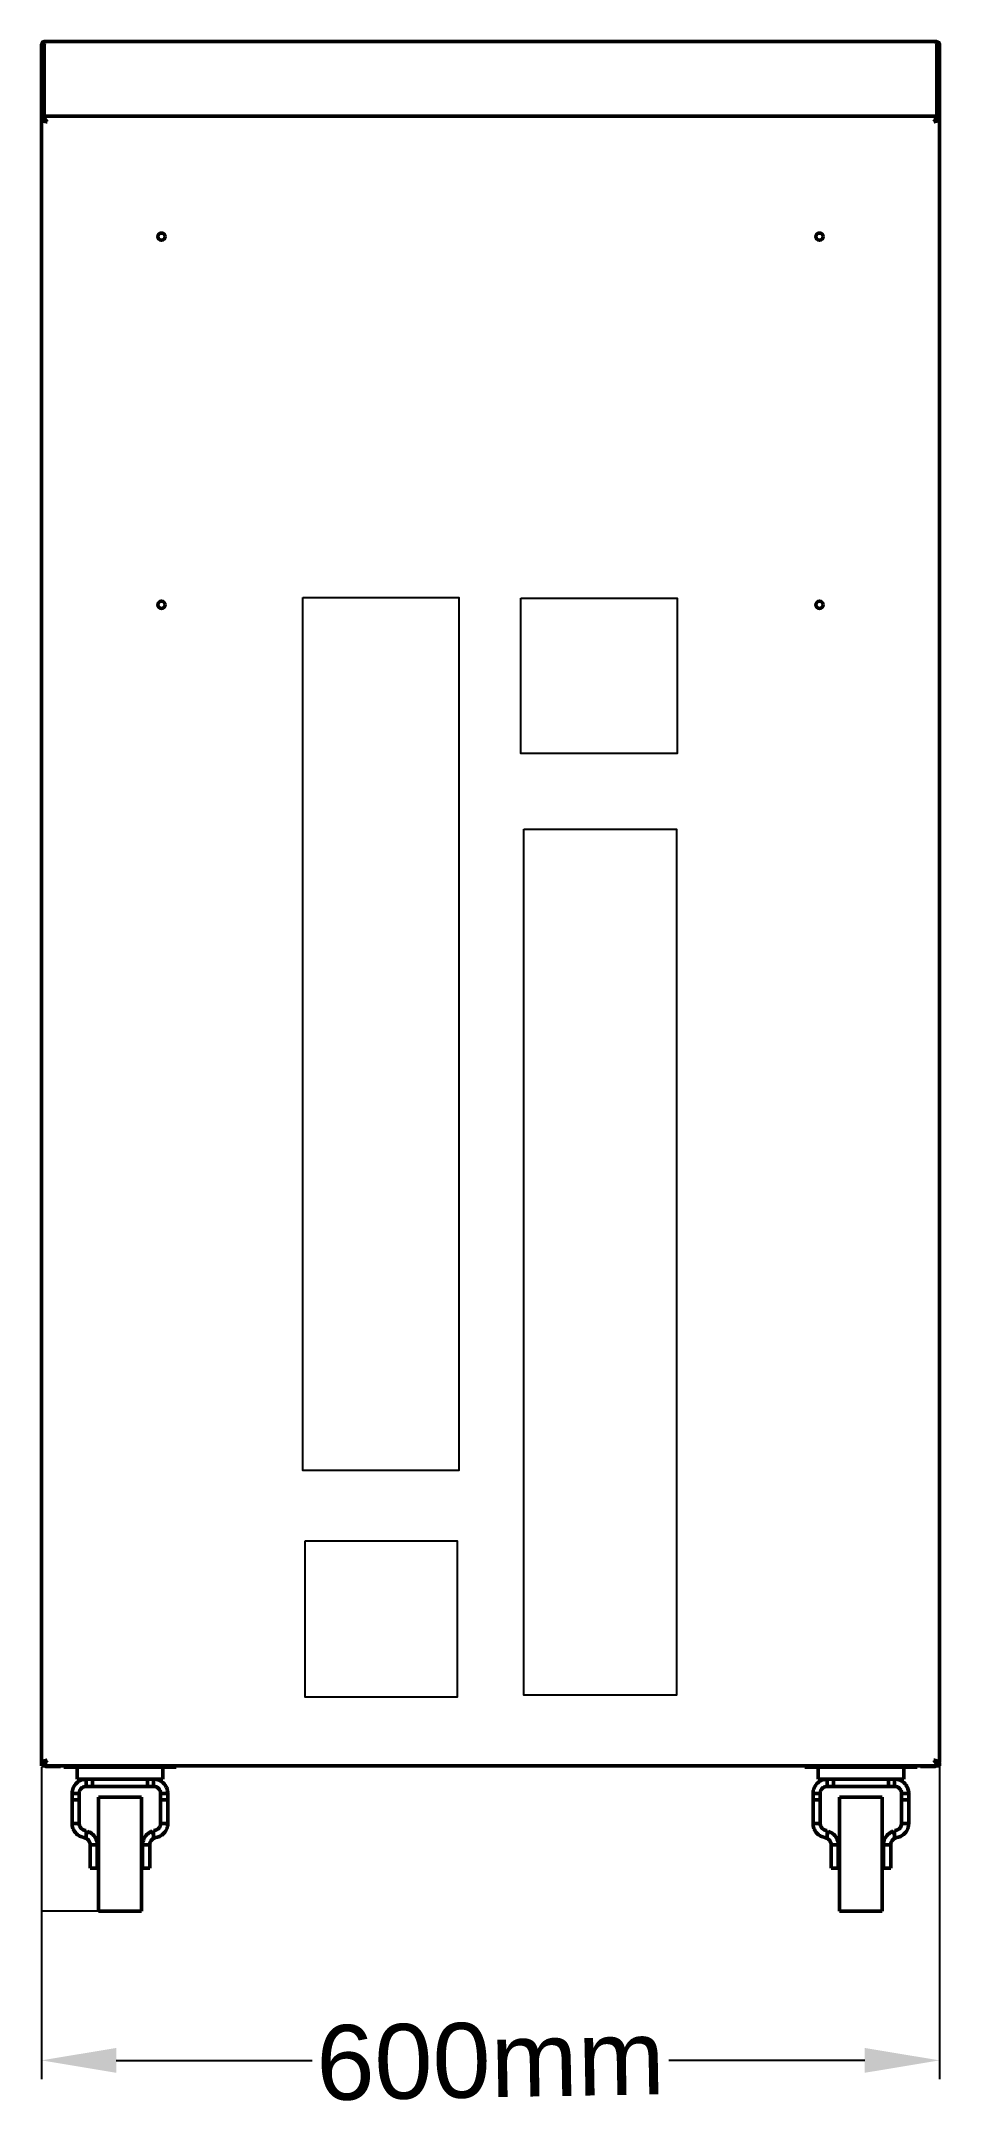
# Model space of a CAD drawing. Header units: millimetres. Extents: x 0 to 60, y -13 to 125.
import ezdxf

# ---------------------------------------------------------------- set-up
doc = ezdxf.new("R2010")
doc.units = ezdxf.units.MM
doc.layers.add('Visible (ANSI)', color=7, linetype='Continuous', lineweight=50)
doc.styles.get("Standard").update_dxf_attribs({"font": 'arial.ttf'})
doc.dimstyles.new('ISO-25', dxfattribs={"dimtxt": 2.5, "dimasz": 2.5, "dimexe": 1.25, "dimexo": 0.625, "dimtad": 1, "dimtxsty": 'Standard', "dimcen": 2.5, "dimadec": 0, "dimazin": 0, "dimtfac": 1, "dimtmove": 0, "dimatfit": 3, "dimfxl": 1, "dimarcsym": 0})

# ---------------------------------------------------------------- blocks, each defined once
blk = doc.blocks.new('*D69')
at = {"color": 0, "lineweight": -2, "transparency": 16777216}
for p, q in [((60.04, 11.06), (60.04, -11.23)), ((0, 9.62), (0, -11.23)), ((5, -9.98), (18.11, -9.98)), ((55.04, -9.98), (41.94, -9.98))]:
    blk.add_line(p, q, dxfattribs=at)
at = {"color": 0, "transparency": 16777216}
for points in [[(5, -9.15), (5, -10.81), (0, -9.98)], [(55.04, -9.15), (55.04, -10.81), (60.04, -9.98)]]:
    blk.add_solid(points, dxfattribs=at)
at = {"layer": 'Defpoints', "color": 0, "transparency": 16777216}
for p in [(60.04, 11.69), (0, 10.24), (60.04, -9.98)]:
    blk.add_point(p, dxfattribs=at)
at = {"color": 0, "transparency": 16777216, "insert": (30.02, -9.98), "char_height": 5, "attachment_point": 5, "rotation": 1}
blk.add_mtext('600mm', dxfattribs=at)

msp = doc.modelspace()

# ---------------------------------------------------------------- linework, layer by layer
msp.add_line((5.246, 0), (0, 0))
for points in [[(17.466, 87.814), (27.911, 87.814), (27.911, 29.462), (17.466, 29.462)], [(32.057, 87.777), (42.51, 87.777), (42.51, 77.384), (32.057, 77.384)], [(32.247, 72.327), (42.456, 72.327), (42.456, 14.441), (32.247, 14.441)], [(17.624, 24.747), (27.804, 24.747), (27.804, 14.314), (17.624, 14.314)]]:
    msp.add_lwpolyline(points, close=True)
at = {"layer": 'Visible (ANSI)'}
for p, q in [((0.122, 124.757), (0, 124.757)), ((0, 124.757), (0, 120.242)), ((0.122, 124.757), (0.122, 120.242)), ((0.173, 120.242), (0.173, 124.757)), ((0.244, 125.001), (59.8, 125.001)), ((59.871, 124.757), (59.871, 120.242)), ((59.922, 124.757), (59.922, 120.242)), ((59.922, 124.757), (60.044, 124.757)), ((60.044, 120.242), (60.044, 124.757)), ((0, 119.998), (0, 120.242)), ((0, 119.807), (0, 119.998)), ((0, 119.998), (0.122, 119.998)), ((0, 119.807), (0, 119.756)), ((0, 9.958), (0, 119.756)), ((0.181, 119.756), (0, 119.756)), ((0.122, 120.242), (0.122, 119.998)), ((0.122, 119.998), (0.173, 119.998)), ((0.122, 119.756), (0.122, 119.784)), ((0.173, 120.242), (0.173, 119.998)), ((59.871, 119.998), (0.173, 119.998)), ((59.862, 119.756), (60.044, 119.756)), ((59.871, 119.998), (59.871, 120.242)), ((59.871, 119.998), (59.922, 119.998)), ((59.922, 119.998), (59.922, 120.242)), ((59.922, 119.998), (60.044, 119.998)), ((59.922, 119.784), (59.922, 119.756)), ((60.044, 120.242), (60.044, 119.998)), ((60.044, 119.807), (60.044, 119.998)), ((60.044, 119.756), (60.044, 119.807)), ((60.044, 119.756), (60.044, 9.958)), ((0.181, 9.958), (0, 9.958)), ((0, 9.907), (0, 9.717)), ((60.044, 9.717), (0, 9.717)), ((1.271, 9.661), (1.271, 9.717)), ((1.5, 9.717), (1.5, 9.612)), ((9.006, 9.717), (9.006, 9.612)), ((51.036, 9.717), (51.036, 9.612)), ((58.541, 9.717), (58.541, 9.612)), ((58.773, 9.717), (58.773, 9.661)), ((59.862, 9.958), (60.044, 9.958)), ((60.044, 9.907), (60.044, 9.717)), ((0.381, 9.661), (0.953, 9.661)), ((1.271, 9.661), (0.953, 9.661)), ((1.818, 9.612), (1.5, 9.612)), ((1.818, 9.612), (8.688, 9.612)), ((2.394, 9.612), (2.394, 8.818)), ((3, 8.818), (2.394, 8.818)), ((3.162, 8.818), (3, 8.818)), ((3, 8.818), (3, 8.551)), ((3, 8.551), (3, 8.341)), ((3, 8.341), (3.414, 8.341)), ((7.345, 8.818), (3.162, 8.818)), ((3.414, 8.818), (3.414, 8.341)), ((7.092, 8.341), (3.414, 8.341)), ((7.092, 8.818), (7.092, 8.341)), ((7.092, 8.341), (7.494, 8.341)), ((7.494, 8.818), (7.345, 8.818)), ((8.113, 8.818), (7.494, 8.818)), ((7.494, 8.551), (7.494, 8.818)), ((7.494, 8.341), (7.494, 8.551)), ((8.113, 9.612), (8.113, 8.818)), ((9.006, 9.612), (8.688, 9.612)), ((51.354, 9.612), (51.036, 9.612)), ((51.354, 9.612), (58.224, 9.612)), ((51.929, 9.612), (51.929, 8.818)), ((52.536, 8.818), (51.929, 8.818)), ((52.697, 8.818), (52.536, 8.818)), ((52.536, 8.818), (52.536, 8.551)), ((52.536, 8.551), (52.536, 8.341)), ((52.536, 8.341), (52.95, 8.341)), ((56.88, 8.818), (52.697, 8.818)), ((52.95, 8.818), (52.95, 8.341)), ((56.627, 8.341), (52.95, 8.341)), ((56.627, 8.818), (56.627, 8.341)), ((56.627, 8.341), (57.03, 8.341)), ((57.03, 8.818), (56.88, 8.818)), ((57.648, 8.818), (57.03, 8.818)), ((57.03, 8.551), (57.03, 8.818)), ((57.03, 8.341), (57.03, 8.551)), ((57.648, 9.612), (57.648, 8.818)), ((58.541, 9.612), (58.224, 9.612)), ((59.091, 9.661), (58.773, 9.661)), ((59.091, 9.661), (59.662, 9.661)), ((2.047, 7.864), (2.047, 7.45)), ((2.314, 7.864), (2.047, 7.864)), ((2.047, 5.862), (2.047, 7.45)), ((2.047, 7.45), (2.524, 7.45)), ((2.524, 7.864), (2.314, 7.864)), ((2.524, 7.45), (2.524, 7.864)), ((2.524, 7.45), (2.524, 5.862)), ((3.811, 0), (3.811, 7.626)), ((3.811, 7.626), (6.682, 7.626)), ((6.682, 0), (6.682, 7.626)), ((7.971, 7.864), (7.971, 7.438)), ((8.181, 7.864), (7.971, 7.864)), ((7.971, 5.862), (7.971, 7.438)), ((8.447, 7.438), (7.971, 7.438)), ((8.447, 7.864), (8.181, 7.864)), ((8.447, 7.438), (8.447, 7.864)), ((8.447, 7.438), (8.447, 5.862)), ((51.583, 7.864), (51.583, 7.45)), ((51.849, 7.864), (51.583, 7.864)), ((51.583, 5.862), (51.583, 7.45)), ((51.583, 7.45), (52.059, 7.45)), ((52.059, 7.864), (51.849, 7.864)), ((52.059, 7.45), (52.059, 7.864)), ((52.059, 7.45), (52.059, 5.862)), ((53.346, 0), (53.346, 7.626)), ((53.346, 7.626), (56.217, 7.626)), ((56.217, 0), (56.217, 7.626)), ((57.506, 7.864), (57.506, 7.438)), ((57.716, 7.864), (57.506, 7.864)), ((57.506, 5.862), (57.506, 7.438)), ((57.983, 7.438), (57.506, 7.438)), ((57.983, 7.864), (57.716, 7.864)), ((57.983, 7.438), (57.983, 7.864)), ((57.983, 7.438), (57.983, 5.862)), ((2.047, 5.862), (2.314, 5.862)), ((2.314, 5.862), (2.524, 5.862)), ((7.971, 5.862), (8.181, 5.862)), ((8.181, 5.862), (8.447, 5.862)), ((51.583, 5.862), (51.849, 5.862)), ((51.849, 5.862), (52.059, 5.862)), ((57.506, 5.862), (57.716, 5.862)), ((57.716, 5.862), (57.983, 5.862)), ((2.93, 4.884), (2.939, 4.91)), ((3, 5.385), (3, 5.175)), ((3, 5.094), (3.081, 5.336)), ((3, 5.175), (3, 5.094)), ((3, 5.094), (3, 4.908)), ((3.255, 2.872), (3.255, 4.432)), ((3.465, 4.432), (3.255, 4.432)), ((3.732, 4.432), (3.465, 4.432)), ((3.732, 4.432), (3.732, 2.872)), ((7.029, 4.432), (6.762, 4.432)), ((6.762, 2.872), (6.762, 4.432)), ((7.239, 4.432), (7.029, 4.432)), ((7.239, 4.432), (7.239, 2.872)), ((7.494, 5.094), (7.413, 5.336)), ((7.494, 5.094), (7.494, 5.385)), ((7.494, 4.908), (7.494, 5.094)), ((7.564, 4.884), (7.556, 4.91)), ((52.465, 4.884), (52.474, 4.91)), ((52.536, 5.385), (52.536, 5.175)), ((52.536, 5.094), (52.616, 5.336)), ((52.536, 5.175), (52.536, 5.094)), ((52.536, 5.094), (52.536, 4.908)), ((52.791, 2.872), (52.791, 4.432)), ((53.001, 4.432), (52.791, 4.432)), ((53.268, 4.432), (53.001, 4.432)), ((53.268, 4.432), (53.268, 2.872)), ((56.565, 4.432), (56.298, 4.432)), ((56.298, 2.872), (56.298, 4.432)), ((56.775, 4.432), (56.565, 4.432)), ((56.775, 4.432), (56.775, 2.872)), ((57.03, 5.094), (56.949, 5.336)), ((57.03, 5.094), (57.03, 5.385)), ((57.03, 4.908), (57.03, 5.094)), ((57.1, 4.884), (57.091, 4.91)), ((3.732, 2.872), (3.255, 2.872)), ((6.762, 2.86), (6.762, 2.872)), ((6.762, 2.872), (7.239, 2.872)), ((7.239, 2.86), (6.762, 2.86)), ((7.239, 2.872), (7.239, 2.86)), ((53.268, 2.872), (52.791, 2.872)), ((56.298, 2.86), (56.298, 2.872)), ((56.298, 2.872), (56.775, 2.872)), ((56.775, 2.86), (56.298, 2.86)), ((56.775, 2.872), (56.775, 2.86)), ((3.811, 0), (6.682, 0)), ((53.346, 0), (56.217, 0))]:
    msp.add_line(p, q, dxfattribs=at)
for centre in [(8.025, 111.95), (52.019, 111.95), (8.025, 87.338), (52.019, 87.338)]:
    msp.add_circle(centre, 0.242, dxfattribs=at)
for centre, radius, start, end in [((0.381, 10.042), 0.381, 192.70903, 200.53888), ((0.381, 10.042), 0.381, 238.57609, 270), ((0.381, 10.042), 0.191, 197.367, 201.87975), ((59.662, 10.042), 0.381, 270, 301.42391), ((59.662, 10.042), 0.191, 338.12025, 342.633), ((59.662, 10.042), 0.381, 339.46112, 347.29097)]:
    msp.add_arc(centre, radius, start, end, dxfattribs=at)
for points, knots in [([(0.244, 125.001), (0.156, 125.001), (0.07, 124.95), (0.029, 124.872), (0.01, 124.837), (0, 124.797), (0, 124.757)], [0, 0, 0, 0, 1.0809053, 1.0809053, 1.0809053, 1.5707963, 1.5707963, 1.5707963, 1.5707963]), ([(0.195, 124.868), (0.163, 124.854), (0.137, 124.826), (0.127, 124.792), (0.124, 124.781), (0.122, 124.769), (0.122, 124.757)], [0.4194055, 0.4194055, 0.4194055, 0.4194055, 1.2854203, 1.2854203, 1.2854203, 1.5707963, 1.5707963, 1.5707963, 1.5707963]), ([(0.173, 124.757), (0.189, 124.845), (0.205, 124.931), (0.222, 124.973), (0.229, 124.992), (0.237, 125.001), (0.244, 125.001)], [0, 0, 0, 0, 1.0809053, 1.0809053, 1.0809053, 1.5707963, 1.5707963, 1.5707963, 1.5707963]), ([(59.8, 125.001), (59.816, 125.001), (59.832, 124.95), (59.849, 124.872), (59.856, 124.837), (59.863, 124.797), (59.871, 124.757)], [0, 0, 0, 0, 1.0809053, 1.0809053, 1.0809053, 1.5707963, 1.5707963, 1.5707963, 1.5707963]), ([(60.044, 124.757), (60.044, 124.845), (59.992, 124.931), (59.915, 124.973), (59.879, 124.992), (59.84, 125.001), (59.8, 125.001)], [0, 0, 0, 0, 1.0809053, 1.0809053, 1.0809053, 1.5707963, 1.5707963, 1.5707963, 1.5707963]), ([(59.849, 124.868), (59.881, 124.854), (59.907, 124.826), (59.917, 124.792), (59.92, 124.781), (59.922, 124.769), (59.922, 124.757)], [0.4194055, 0.4194055, 0.4194055, 0.4194055, 1.2854203, 1.2854203, 1.2854203, 1.5707963, 1.5707963, 1.5707963, 1.5707963]), ([(0.381, 119.617), (0.303, 119.739), (0.225, 119.861), (0.147, 119.93), (0.098, 119.974), (0.049, 119.998), (0, 119.998)], [0, 0, 0, 0, 0.9667911, 0.9667911, 0.9667911, 1.5707963, 1.5707963, 1.5707963, 1.5707963]), ([(0.381, 119.617), (0.288, 119.69), (0.195, 119.761), (0.102, 119.791), (0.068, 119.801), (0.034, 119.807), (0, 119.807)], [0, 0, 0, 0, 1.1497149, 1.1497149, 1.1497149, 1.5707963, 1.5707963, 1.5707963, 1.5707963]), ([(0, 119.756), (0, 119.728), (0.064, 119.699), (0.165, 119.67), (0.228, 119.652), (0.305, 119.634), (0.381, 119.617)], [0, 0, 0, 0, 0.9667911, 0.9667911, 0.9667911, 1.5707963, 1.5707963, 1.5707963, 1.5707963]), ([(0.381, 119.617), (0.308, 119.651), (0.237, 119.685), (0.207, 119.719), (0.198, 119.73), (0.192, 119.74), (0.191, 119.751)], [0, 0, 0, 0, 1.1497149, 1.1497149, 1.1497149, 1.5126043, 1.5126043, 1.5126043, 1.5126043]), ([(60.044, 119.998), (59.965, 119.998), (59.887, 119.934), (59.809, 119.833), (59.76, 119.77), (59.711, 119.693), (59.662, 119.617)], [0, 0, 0, 0, 0.9667911, 0.9667911, 0.9667911, 1.5707963, 1.5707963, 1.5707963, 1.5707963]), ([(59.662, 119.617), (59.755, 119.69), (59.848, 119.761), (59.942, 119.791), (59.976, 119.801), (60.01, 119.807), (60.044, 119.807)], [0, 0, 0, 0, 1.1497149, 1.1497149, 1.1497149, 1.5707963, 1.5707963, 1.5707963, 1.5707963]), ([(59.662, 119.617), (59.785, 119.645), (59.906, 119.674), (59.976, 119.703), (60.02, 119.721), (60.044, 119.738), (60.044, 119.756)], [0, 0, 0, 0, 0.9667911, 0.9667911, 0.9667911, 1.5707963, 1.5707963, 1.5707963, 1.5707963]), ([(59.662, 119.617), (59.735, 119.651), (59.807, 119.685), (59.836, 119.719), (59.846, 119.73), (59.851, 119.74), (59.853, 119.751)], [0, 0, 0, 0, 1.1497149, 1.1497149, 1.1497149, 1.5126043, 1.5126043, 1.5126043, 1.5126043]), ([(0, 9.717), (0.078, 9.717), (0.156, 9.78), (0.235, 9.882), (0.284, 9.945), (0.332, 10.021), (0.381, 10.098)], [0, 0, 0, 0, 0.9667911, 0.9667911, 0.9667911, 1.5707963, 1.5707963, 1.5707963, 1.5707963]), ([(0.381, 10.098), (0.288, 10.025), (0.195, 9.954), (0.102, 9.924), (0.068, 9.913), (0.034, 9.907), (0, 9.907)], [0, 0, 0, 0, 1.1497149, 1.1497149, 1.1497149, 1.5707963, 1.5707963, 1.5707963, 1.5707963]), ([(0.381, 10.098), (0.258, 10.069), (0.137, 10.041), (0.067, 10.012), (0.024, 9.994), (0, 9.976), (0, 9.958)], [0, 0, 0, 0, 0.9667911, 0.9667911, 0.9667911, 1.5707963, 1.5707963, 1.5707963, 1.5707963]), ([(0.381, 10.098), (0.308, 10.064), (0.237, 10.03), (0.207, 9.996), (0.198, 9.985), (0.192, 9.974), (0.191, 9.964)], [0, 0, 0, 0, 1.1497149, 1.1497149, 1.1497149, 1.5126043, 1.5126043, 1.5126043, 1.5126043]), ([(59.662, 10.098), (59.741, 9.975), (59.819, 9.854), (59.897, 9.784), (59.946, 9.741), (59.995, 9.717), (60.044, 9.717)], [0, 0, 0, 0, 0.9667911, 0.9667911, 0.9667911, 1.5707963, 1.5707963, 1.5707963, 1.5707963]), ([(59.662, 10.098), (59.755, 10.025), (59.848, 9.954), (59.942, 9.924), (59.976, 9.913), (60.01, 9.907), (60.044, 9.907)], [0, 0, 0, 0, 1.1497149, 1.1497149, 1.1497149, 1.5707963, 1.5707963, 1.5707963, 1.5707963]), ([(60.044, 9.958), (60.044, 9.987), (59.98, 10.016), (59.879, 10.044), (59.816, 10.062), (59.739, 10.08), (59.662, 10.098)], [0, 0, 0, 0, 0.9667911, 0.9667911, 0.9667911, 1.5707963, 1.5707963, 1.5707963, 1.5707963]), ([(59.662, 10.098), (59.735, 10.064), (59.807, 10.03), (59.836, 9.996), (59.846, 9.985), (59.851, 9.974), (59.853, 9.964)], [0, 0, 0, 0, 1.1497149, 1.1497149, 1.1497149, 1.5126043, 1.5126043, 1.5126043, 1.5126043]), ([(2.047, 7.864), (2.047, 7.931), (2.054, 7.997), (2.095, 8.192), (2.15, 8.315), (2.306, 8.531), (2.405, 8.621), (2.593, 8.73), (2.671, 8.763), (2.792, 8.796), (2.833, 8.804), (2.916, 8.815), (2.958, 8.818), (3, 8.818)], [0, 0, 0, 0, 0.21324, 0.21324, 0.6407008, 0.6407008, 1.0681406, 1.0681406, 1.3377166, 1.3377166, 1.4723556, 1.4723556, 1.6069993, 1.6069993, 1.6069993, 1.6069993]), ([(3, 8.341), (2.981, 8.341), (2.961, 8.34), (2.903, 8.333), (2.865, 8.323), (2.755, 8.281), (2.69, 8.235), (2.602, 8.132), (2.573, 8.083), (2.544, 8.004), (2.536, 7.977), (2.526, 7.921), (2.524, 7.893), (2.524, 7.864)], [0, 0, 0, 0, 0.07390254, 0.07390254, 0.22178749, 0.22178749, 0.51868597, 0.51868597, 0.73283098, 0.73283098, 0.83969274, 0.83969274, 0.94655649, 0.94655649, 0.94655649, 0.94655649]), ([(7.494, 8.818), (7.561, 8.818), (7.627, 8.811), (7.822, 8.769), (7.945, 8.715), (8.161, 8.559), (8.251, 8.459), (8.36, 8.272), (8.393, 8.194), (8.425, 8.073), (8.434, 8.031), (8.445, 7.948), (8.447, 7.906), (8.447, 7.864)], [0, 0, 0, 0, 0.21324, 0.21324, 0.6407008, 0.6407008, 1.0681406, 1.0681406, 1.3377166, 1.3377166, 1.4723556, 1.4723556, 1.6069993, 1.6069993, 1.6069993, 1.6069993]), ([(7.971, 7.864), (7.971, 7.884), (7.97, 7.904), (7.962, 7.962), (7.953, 8), (7.911, 8.109), (7.865, 8.175), (7.762, 8.263), (7.713, 8.292), (7.634, 8.321), (7.606, 8.329), (7.551, 8.339), (7.522, 8.341), (7.494, 8.341)], [0, 0, 0, 0, 0.07390254, 0.07390254, 0.22178749, 0.22178749, 0.51868597, 0.51868597, 0.73283098, 0.73283098, 0.83969274, 0.83969274, 0.94655649, 0.94655649, 0.94655649, 0.94655649]), ([(51.583, 7.864), (51.583, 7.931), (51.589, 7.997), (51.631, 8.192), (51.685, 8.315), (51.841, 8.531), (51.941, 8.621), (52.128, 8.73), (52.206, 8.763), (52.328, 8.796), (52.369, 8.804), (52.452, 8.815), (52.494, 8.818), (52.536, 8.818)], [0, 0, 0, 0, 0.21324, 0.21324, 0.6407008, 0.6407008, 1.0681406, 1.0681406, 1.3377166, 1.3377166, 1.4723556, 1.4723556, 1.6069993, 1.6069993, 1.6069993, 1.6069993]), ([(52.536, 8.341), (52.516, 8.341), (52.497, 8.34), (52.439, 8.333), (52.4, 8.323), (52.291, 8.281), (52.226, 8.235), (52.138, 8.132), (52.109, 8.083), (52.079, 8.004), (52.072, 7.977), (52.062, 7.921), (52.059, 7.893), (52.059, 7.864)], [0, 0, 0, 0, 0.07390254, 0.07390254, 0.22178749, 0.22178749, 0.51868597, 0.51868597, 0.73283098, 0.73283098, 0.83969274, 0.83969274, 0.94655649, 0.94655649, 0.94655649, 0.94655649]), ([(57.03, 8.818), (57.096, 8.818), (57.162, 8.811), (57.358, 8.769), (57.48, 8.715), (57.696, 8.559), (57.786, 8.459), (57.896, 8.272), (57.928, 8.194), (57.961, 8.073), (57.969, 8.031), (57.98, 7.948), (57.983, 7.906), (57.983, 7.864)], [0, 0, 0, 0, 0.21324, 0.21324, 0.6407008, 0.6407008, 1.0681406, 1.0681406, 1.3377166, 1.3377166, 1.4723556, 1.4723556, 1.6069993, 1.6069993, 1.6069993, 1.6069993]), ([(57.506, 7.864), (57.506, 7.884), (57.505, 7.904), (57.498, 7.962), (57.488, 8), (57.446, 8.109), (57.4, 8.175), (57.298, 8.263), (57.249, 8.292), (57.169, 8.321), (57.142, 8.329), (57.086, 8.339), (57.058, 8.341), (57.03, 8.341)], [0, 0, 0, 0, 0.07390254, 0.07390254, 0.22178749, 0.22178749, 0.51868597, 0.51868597, 0.73283098, 0.73283098, 0.83969274, 0.83969274, 0.94655649, 0.94655649, 0.94655649, 0.94655649]), ([(3, 4.908), (2.931, 4.908), (2.861, 4.916), (2.725, 4.946), (2.659, 4.969), (2.47, 5.057), (2.358, 5.144), (2.197, 5.336), (2.142, 5.433), (2.085, 5.589), (2.071, 5.642), (2.052, 5.751), (2.047, 5.806), (2.047, 5.862)], [0, 0, 0, 0, 0.2343897, 0.2343897, 0.4686894, 0.4686894, 0.9386633, 0.9386633, 1.3118379, 1.3118379, 1.4980725, 1.4980725, 1.6843123, 1.6843123, 1.6843123, 1.6843123]), ([(2.524, 5.862), (2.524, 5.84), (2.525, 5.817), (2.534, 5.752), (2.547, 5.709), (2.601, 5.587), (2.659, 5.517), (2.772, 5.441), (2.815, 5.42), (2.906, 5.392), (2.953, 5.385), (3, 5.385)], [0, 0, 0, 0, 0.0950259, 0.0950259, 0.2852486, 0.2852486, 0.6675352, 0.6675352, 0.8708409, 0.8708409, 1.074147, 1.074147, 1.074147, 1.074147]), ([(7.494, 5.385), (7.516, 5.385), (7.539, 5.387), (7.604, 5.396), (7.647, 5.408), (7.769, 5.462), (7.839, 5.521), (7.915, 5.634), (7.936, 5.677), (7.964, 5.767), (7.971, 5.814), (7.971, 5.862)], [0, 0, 0, 0, 0.0950259, 0.0950259, 0.2852486, 0.2852486, 0.6675352, 0.6675352, 0.8708409, 0.8708409, 1.074147, 1.074147, 1.074147, 1.074147]), ([(8.447, 5.862), (8.447, 5.792), (8.44, 5.723), (8.41, 5.587), (8.387, 5.521), (8.298, 5.331), (8.212, 5.219), (8.02, 5.059), (7.923, 5.003), (7.767, 4.947), (7.714, 4.932), (7.605, 4.913), (7.55, 4.908), (7.494, 4.908)], [0, 0, 0, 0, 0.2343897, 0.2343897, 0.4686894, 0.4686894, 0.9386633, 0.9386633, 1.3118379, 1.3118379, 1.4980725, 1.4980725, 1.6843123, 1.6843123, 1.6843123, 1.6843123]), ([(52.536, 4.908), (52.466, 4.908), (52.397, 4.916), (52.261, 4.946), (52.195, 4.969), (52.005, 5.057), (51.894, 5.144), (51.733, 5.336), (51.677, 5.433), (51.621, 5.589), (51.606, 5.642), (51.587, 5.751), (51.583, 5.806), (51.583, 5.862)], [0, 0, 0, 0, 0.2343897, 0.2343897, 0.4686894, 0.4686894, 0.9386633, 0.9386633, 1.3118379, 1.3118379, 1.4980725, 1.4980725, 1.6843123, 1.6843123, 1.6843123, 1.6843123]), ([(52.059, 5.862), (52.059, 5.84), (52.061, 5.817), (52.07, 5.752), (52.082, 5.709), (52.136, 5.587), (52.195, 5.517), (52.308, 5.441), (52.351, 5.42), (52.441, 5.392), (52.488, 5.385), (52.536, 5.385)], [0, 0, 0, 0, 0.0950259, 0.0950259, 0.2852486, 0.2852486, 0.6675352, 0.6675352, 0.8708409, 0.8708409, 1.074147, 1.074147, 1.074147, 1.074147]), ([(57.03, 5.385), (57.052, 5.385), (57.074, 5.387), (57.14, 5.396), (57.183, 5.408), (57.305, 5.462), (57.374, 5.521), (57.451, 5.634), (57.472, 5.677), (57.499, 5.767), (57.506, 5.814), (57.506, 5.862)], [0, 0, 0, 0, 0.0950259, 0.0950259, 0.2852486, 0.2852486, 0.6675352, 0.6675352, 0.8708409, 0.8708409, 1.074147, 1.074147, 1.074147, 1.074147]), ([(57.983, 5.862), (57.983, 5.792), (57.975, 5.723), (57.945, 5.587), (57.923, 5.521), (57.834, 5.331), (57.748, 5.219), (57.556, 5.059), (57.459, 5.003), (57.303, 4.947), (57.249, 4.932), (57.14, 4.913), (57.085, 4.908), (57.03, 4.908)], [0, 0, 0, 0, 0.2343897, 0.2343897, 0.4686894, 0.4686894, 0.9386633, 0.9386633, 1.3118379, 1.3118379, 1.4980725, 1.4980725, 1.6843123, 1.6843123, 1.6843123, 1.6843123]), ([(3.255, 4.432), (3.255, 4.476), (3.249, 4.52), (3.216, 4.637), (3.177, 4.706), (3.096, 4.789), (3.067, 4.814), (3.001, 4.855), (2.966, 4.872), (2.93, 4.884)], [0, 0, 0, 0, 0.19026398, 0.19026398, 0.52232028, 0.52232028, 0.68774568, 0.68774568, 0.85317179, 0.85317179, 0.85317179, 0.85317179]), ([(3.081, 5.336), (3.147, 5.314), (3.21, 5.285), (3.39, 5.177), (3.492, 5.08), (3.622, 4.886), (3.663, 4.8), (3.718, 4.62), (3.732, 4.526), (3.732, 4.432)], [0, 0, 0, 0, 0.2343534, 0.2343534, 0.704324, 0.704324, 1.0216832, 1.0216832, 1.3390439, 1.3390439, 1.3390439, 1.3390439]), ([(6.762, 4.432), (6.762, 4.501), (6.77, 4.571), (6.815, 4.775), (6.875, 4.903), (7.018, 5.088), (7.086, 5.154), (7.24, 5.263), (7.324, 5.306), (7.413, 5.336)], [0, 0, 0, 0, 0.2343534, 0.2343534, 0.704324, 0.704324, 1.0216832, 1.0216832, 1.3390439, 1.3390439, 1.3390439, 1.3390439]), ([(7.564, 4.884), (7.522, 4.87), (7.483, 4.85), (7.382, 4.781), (7.33, 4.722), (7.276, 4.62), (7.262, 4.584), (7.244, 4.509), (7.239, 4.47), (7.239, 4.432)], [0, 0, 0, 0, 0.19026398, 0.19026398, 0.52232028, 0.52232028, 0.68774568, 0.68774568, 0.85317179, 0.85317179, 0.85317179, 0.85317179]), ([(52.791, 4.432), (52.791, 4.476), (52.785, 4.52), (52.751, 4.637), (52.712, 4.706), (52.632, 4.789), (52.602, 4.814), (52.537, 4.855), (52.502, 4.872), (52.465, 4.884)], [0, 0, 0, 0, 0.19026398, 0.19026398, 0.52232028, 0.52232028, 0.68774568, 0.68774568, 0.85317179, 0.85317179, 0.85317179, 0.85317179]), ([(52.616, 5.336), (52.682, 5.314), (52.746, 5.285), (52.925, 5.177), (53.027, 5.08), (53.158, 4.886), (53.199, 4.8), (53.254, 4.62), (53.268, 4.526), (53.268, 4.432)], [0, 0, 0, 0, 0.2343534, 0.2343534, 0.704324, 0.704324, 1.0216832, 1.0216832, 1.3390439, 1.3390439, 1.3390439, 1.3390439]), ([(56.298, 4.432), (56.298, 4.501), (56.306, 4.571), (56.351, 4.775), (56.411, 4.903), (56.553, 5.088), (56.622, 5.154), (56.775, 5.263), (56.86, 5.306), (56.949, 5.336)], [0, 0, 0, 0, 0.2343534, 0.2343534, 0.704324, 0.704324, 1.0216832, 1.0216832, 1.3390439, 1.3390439, 1.3390439, 1.3390439]), ([(57.1, 4.884), (57.058, 4.87), (57.018, 4.85), (56.918, 4.781), (56.866, 4.722), (56.811, 4.62), (56.798, 4.584), (56.779, 4.509), (56.775, 4.47), (56.775, 4.432)], [0, 0, 0, 0, 0.19026398, 0.19026398, 0.52232028, 0.52232028, 0.68774568, 0.68774568, 0.85317179, 0.85317179, 0.85317179, 0.85317179])]:
    msp.add_open_spline(points, degree=3, knots=knots, dxfattribs=at)

# ---------------------------------------------------------------- dimensions: what is measured, and where the dimension line sits
dim = msp.add_linear_dim(base=(60.044, -9.98), p1=(0, 10.24), p2=(60.044, 11.686), text='600mm', dimstyle='ISO-25', override={"dimtxt": 5, "dimasz": 5})
dim.commit()
dim.dimension.update_dxf_attribs({"geometry": '*D69', "text_midpoint": (30.022, -9.98), "text_rotation": 1})

doc.saveas('drawing.dxf')
